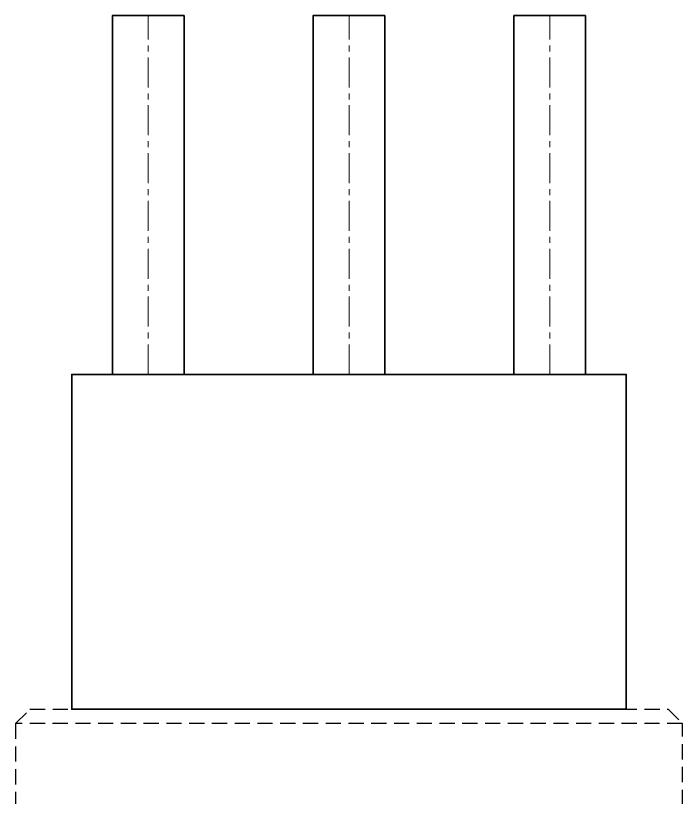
# Model space of a CAD drawing. Header units: millimetres. Extents: x 265754 to 14267433, y -6145605 to 2433772.
# Drawn here: x 6568236 to 6582187, y 157752 to 174094 of the extents above; entities that cross this region are included whole.
import ezdxf

# ---------------------------------------------------------------- set-up
doc = ezdxf.new("R2010")
doc.units = ezdxf.units.MM
doc.linetypes.add('невидимая', pattern=[9.525, 6.35, -3.175])
doc.linetypes.add('осевая', pattern=[2, 1.25, -0.25, 0.25, -0.25])
for name, color, linetype, lineweight in [('1-Бетон', 106, 'Continuous', 35), ('ИС_Ось', 3, 'осевая', 18), ('ИС_Размер', 3, 'Continuous', 18)]:
    doc.layers.add(name, color=color, linetype=linetype, lineweight=lineweight)
doc.layers.add('ИС_Невидимая', color=4, linetype='невидимая')

# ---------------------------------------------------------------- blocks, each defined once
blk = doc.blocks.new('*U512')
at = {"layer": '1-Бетон'}
blk.add_lwpolyline([(-750, 4000), (750, 4000), (750, -3500), (-750, -3500)], close=True, dxfattribs=at)
at = {"layer": 'ИС_Ось', "ltscale": 500}
blk.add_line((0, -3500), (0, 4000), dxfattribs=at)
blk = doc.blocks.new('*U513')
at = {"layer": 'ИС_Размер', "color": 0, "linetype": 'ByBlock', "lineweight": -2, "transparency": 16777216}
for p in [(0, 0), (4200, 0), (8400, 0)]:
    blk.add_blockref('*U512', p, dxfattribs=at)

msp = doc.modelspace()

# ---------------------------------------------------------------- linework, layer by layer
at = {"layer": '1-Бетон'}
msp.add_lwpolyline([(6581011.2694, 159594.343), (6569411.2694, 159594.343), (6569411.6251, 166594.4086), (6581011.6251, 166594.4086)], close=True, dxfattribs=at)
at = {"layer": 'ИС_Невидимая', "ltscale": 50}
for points in [[(6582186.3649, 159294.3449), (6568236.1336, 159294.3449), (6568535.778, 159594.3412), (6581886.3649, 159594.3449)], [(6568236.4893, 157594.3449), (6582186.7206, 157594.3449), (6582186.3649, 159294.3449), (6568236.1336, 159294.3449)]]:
    msp.add_lwpolyline(points, close=True, dxfattribs=at)

# ---------------------------------------------------------------- block references
at = {"layer": 'ИС_Размер', "linetype": 'Continuous', "xscale": -1}
msp.add_blockref('*U513', (6579411.6251, 170094.4086), dxfattribs=at)

doc.saveas('drawing.dxf')
